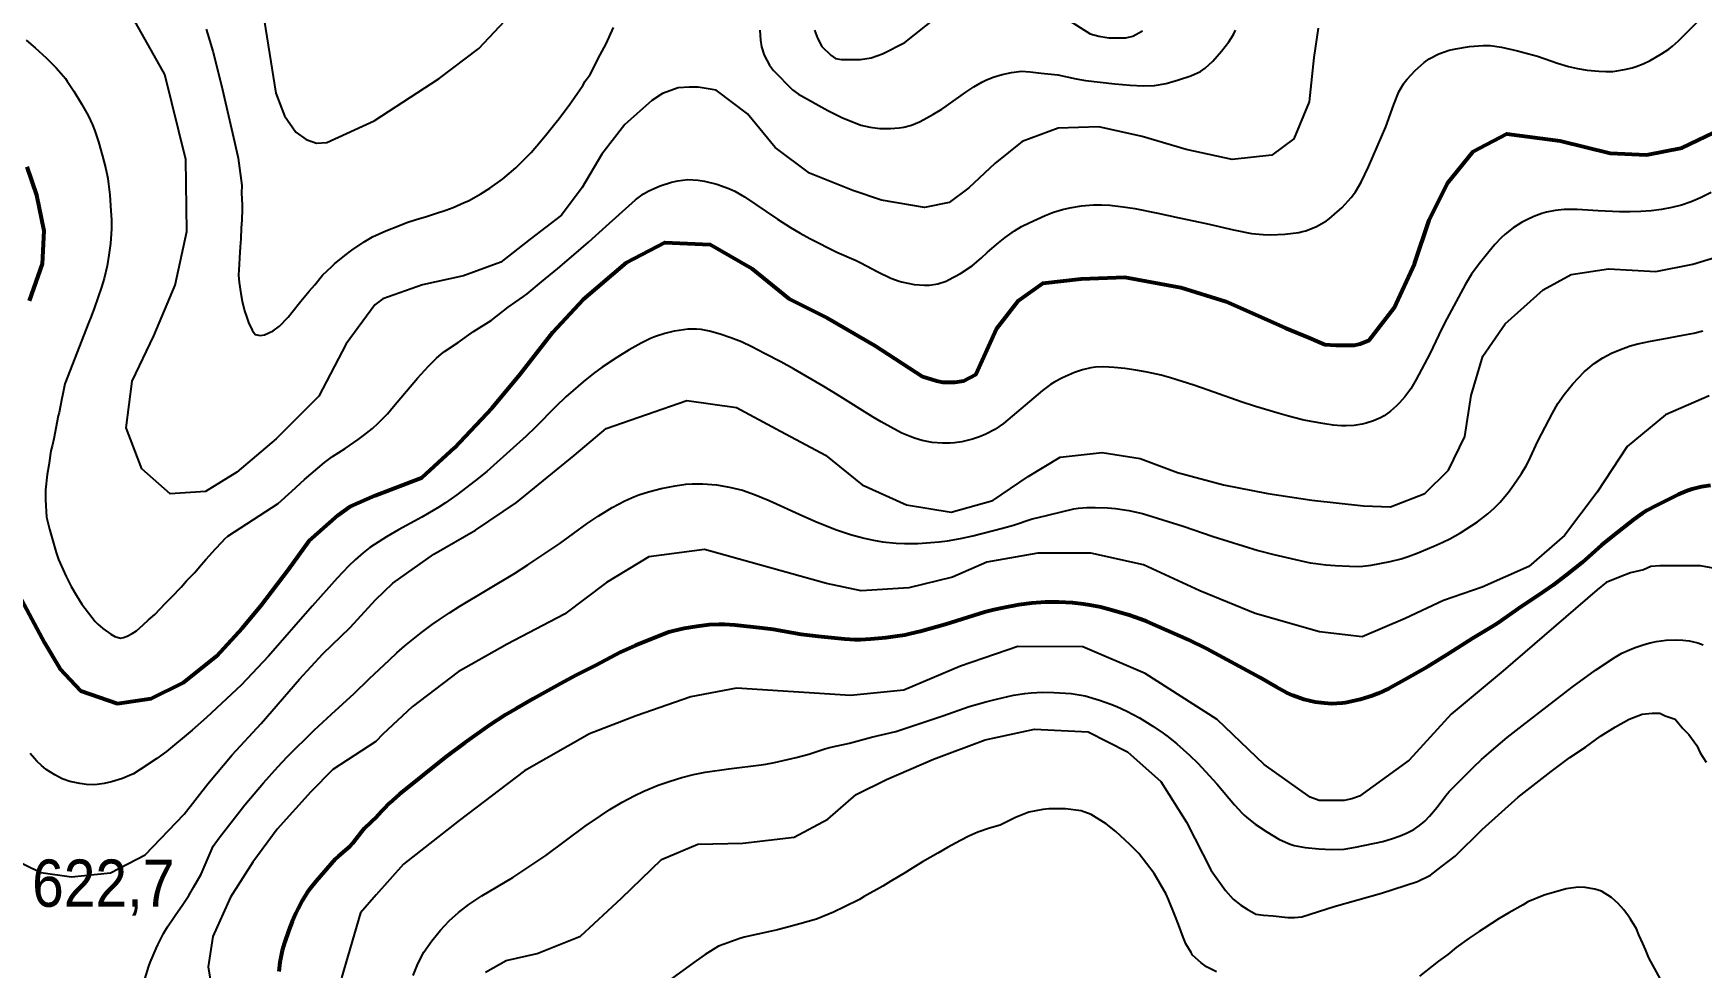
# Model space of a CAD drawing. Header units: metres. Extents: x 547833 to 556102, y 1844799 to 1850994.
# Drawn here: x 553201 to 553801, y 1846207 to 1846543 of the extents above; entities that cross this region are included whole.
import ezdxf

# ---------------------------------------------------------------- set-up
doc = ezdxf.new("R2010")
doc.units = ezdxf.units.M
doc.header["$LTSCALE"] = 6.8
for name, color, linetype, lineweight in [('1', 7, 'Continuous', 25), ('2', 7, 'Continuous', 53), ('5', 7, 'Continuous', 13)]:
    doc.layers.add(name, color=color, linetype=linetype, lineweight=lineweight)

msp = doc.modelspace()

# ---------------------------------------------------------------- linework, layer by layer
at = {"layer": '1'}
for points in [[(553282.34, 1846556.13), (553287.94, 1846521.49), (553291.08, 1846513.3), (553295.08, 1846507.51), (553298.79, 1846504.83), (553302.49, 1846503.56), (553306.2, 1846503.7), (553323.33, 1846511.51), (553346.72, 1846526.72), (553360.99, 1846537.63), (553372.09, 1846549.46)], [(553481.64, 1846544.21), (553482.81, 1846541.27), (553484.36, 1846538.32), (553487.59, 1846535.12), (553489.28, 1846533.97), (553491.35, 1846533.58), (553493.93, 1846533.58), (553498.2, 1846533.58), (553502.09, 1846534.22), (553506.1, 1846535.63), (553514.18, 1846539.68), (553529.25, 1846551.75)], [(553615.33, 1846501.24), (553599.55, 1846505.92), (553583.96, 1846509.37), (553569.32, 1846508.89), (553556.39, 1846504.06), (553546.6, 1846496.2), (553537.17, 1846487.43), (553530.14, 1846482.16), (553521.28, 1846480.33), (553505.74, 1846482.97), (553495.5, 1846486.48), (553479.94, 1846492.68), (553467.49, 1846501.95), (553457.61, 1846514.04), (553446.28, 1846522.58), (553439.78, 1846523.65), (553436.54, 1846523.65), (553432.61, 1846523.42), (553427.05, 1846521.36), (553423.11, 1846518.84), (553413.47, 1846510.27), (553405.21, 1846499.49), (553398.07, 1846487.6), (553390.63, 1846477.64), (553379.38, 1846469.01), (553368.87, 1846460.64), (553355.48, 1846455.71), (553340.64, 1846452.55), (553326.41, 1846447.44), (553323.5, 1846445.31), (553313.2, 1846431.26), (553303.42, 1846412.49), (553288.01, 1846397.15), (553273.88, 1846385.13), (553262.61, 1846378.14), (553249.87, 1846377.33), (553239.7, 1846386.34), (553234.09, 1846401.07), (553236.26, 1846417.83), (553244.06, 1846434.21), (553251.65, 1846452.35), (553255.93, 1846471.76), (553255.54, 1846497.62), (553248, 1846528.27), (553235.46, 1846550.35)], [(553572.27, 1846548.2), (553580.87, 1846542.8), (553584, 1846541.99), (553587.55, 1846541.45), (553590.82, 1846541.45), (553593.69, 1846541.45), (553596.14, 1846541.99), (553599.69, 1846543.88)], [(553712.41, 1846537.5), (553717.27, 1846538.3), (553722.19, 1846538.66), (553724.68, 1846538.62), (553728.76, 1846538.11), (553734.58, 1846536.77), (553741.72, 1846534.78), (553749, 1846532.35), (553752.9, 1846531.15), (553756.13, 1846530.37), (553759.59, 1846529.81), (553763.78, 1846529.4), (553766.29, 1846529.28), (553768.8, 1846529.35), (553770.26, 1846529.5), (553773, 1846529.96), (553775.76, 1846530.65), (553777.22, 1846531.11), (553779.76, 1846532.08), (553782.28, 1846533.27), (553783.72, 1846534.04), (553786.4, 1846535.62), (553788.99, 1846537.39), (553790.31, 1846538.41), (553792.48, 1846540.34), (553799.82, 1846547.6)], [(553198.16, 1846540.55), (553201.37, 1846537.82), (553205.28, 1846534.19), (553208.88, 1846530.6), (553212.22, 1846526.73), (553212.91, 1846525.82), (553215.3, 1846522.27), (553218.05, 1846517.69), (553220.37, 1846513.45), (553221.94, 1846510.05), (553222.75, 1846507.99), (553224.09, 1846503.93), (553225.56, 1846498.8), (553226.74, 1846494.28), (553227.45, 1846490.84), (553227.77, 1846488.8), (553228.19, 1846484.87), (553228.48, 1846481), (553228.78, 1846475.8), (553228.81, 1846472.67), (553228.72, 1846470.86), (553228.39, 1846467.44), (553227.8, 1846463.17), (553227.19, 1846459.32), (553226.15, 1846454.74), (553225.2, 1846451.63), (553222.58, 1846444.05), (553221.23, 1846440.48), (553220.67, 1846439.11), (553212.03, 1846416.87), (553211.22, 1846412.69), (553210.94, 1846411.66), (553209.92, 1846406.55), (553209.66, 1846405.32), (553208.11, 1846397.06), (553207.51, 1846394.5), (553207.01, 1846392.75), (553206.2, 1846387.66), (553205.6, 1846384.2), (553205.02, 1846378.75), (553205.03, 1846375.16), (553205.45, 1846368.92), (553206.45, 1846364.54), (553208.91, 1846356.14), (553209.79, 1846353.65), (553212.48, 1846347.57), (553214.29, 1846343.98), (553216.16, 1846340.71), (553218.12, 1846337.54), (553222.91, 1846331.4), (553223.92, 1846330.42), (553225.7, 1846328.82), (553228.53, 1846326.75), (553230.03, 1846325.93), (553232.09, 1846325.36)], [(553262.81, 1846544.58), (553263.35, 1846542.99), (553265.2, 1846536.58), (553268.37, 1846524.31), (553273.06, 1846503.95), (553274.33, 1846498.12), (553275.72, 1846488.22), (553275.62, 1846485.62), (553275.83, 1846481.15), (553275.79, 1846479.75), (553275.65, 1846475.74), (553275.46, 1846473.03), (553275.32, 1846469.02), (553275.04, 1846466.19), (553274.79, 1846462.27), (553274.67, 1846459.86), (553274.51, 1846456.05), (553274.71, 1846453.38), (553275.27, 1846449.35), (553275.79, 1846446.62), (553276.59, 1846443.12), (553277.32, 1846441.11), (553278.2, 1846438.61), (553278.95, 1846437.3), (553279.37, 1846436.25), (553280.45, 1846434.68), (553282.29, 1846434.29), (553283.86, 1846434.47), (553286.99, 1846435.93), (553289.28, 1846437.69), (553292.4, 1846440.94), (553293.71, 1846442.58), (553296.94, 1846446.64), (553299.93, 1846450.18), (553301.96, 1846452.51), (553304.75, 1846456.02), (553308.09, 1846459.1), (553309.07, 1846460.11), (553312.72, 1846463.12), (553315.29, 1846465.01), (553319.64, 1846468), (553322.64, 1846469.74), (553327.47, 1846471.99), (553332.34, 1846473.85), (553335.01, 1846474.95), (553338.38, 1846476.03), (553342.14, 1846477.16), (553345.03, 1846478.09), (553349.08, 1846479.35), (553351.66, 1846480.35), (553355.64, 1846482.2), (553357.17, 1846482.78), (553361.67, 1846485.29), (553364.84, 1846487.25), (553369.45, 1846490.57), (553374.27, 1846494.61), (553378.49, 1846498.79), (553379.73, 1846500.13), (553383.07, 1846504.1), (553385.45, 1846506.87), (553388.76, 1846511.04), (553389.81, 1846512.36), (553393.71, 1846517.49), (553395.32, 1846519.97), (553398.33, 1846524.21), (553399.24, 1846525.81), (553400.97, 1846528.2), (553404.64, 1846535.31), (553406.69, 1846539.23), (553409.41, 1846545.13)], [(553462, 1846544.17), (553462.21, 1846540.6), (553462.59, 1846538.15), (553463.63, 1846535.17), (553465.44, 1846531.59), (553466.96, 1846529.67), (553473.75, 1846522.66), (553475.92, 1846521.11), (553486.43, 1846515.27), (553491.48, 1846512.71), (553498.36, 1846510.04), (553501.69, 1846509.24), (553505.15, 1846508.8), (553509.03, 1846508.73), (553512.14, 1846508.99), (553513.77, 1846509.27), (553516.57, 1846510.04), (553519.4, 1846511.18), (553521.06, 1846511.99), (553524.26, 1846513.77), (553527.44, 1846515.74), (553529.08, 1846516.83), (553536.07, 1846521.82), (553538.97, 1846523.75), (553541.86, 1846525.46), (553543.37, 1846526.22), (553545.95, 1846527.26), (553549.19, 1846528.22), (553552.59, 1846528.99), (553555.26, 1846529.35), (553555.99, 1846529.38), (553559.27, 1846529.2), (553563.25, 1846528.71), (553569.23, 1846528.1), (553575.78, 1846526.6), (553579.17, 1846526.11), (553589.75, 1846524.83), (553595.19, 1846524.36), (553599.89, 1846524.11), (553604, 1846524.25), (553608.21, 1846525.02), (553612.56, 1846526.25), (553617.1, 1846527.74), (553620.52, 1846529.34), (553622.23, 1846530.49), (553624.99, 1846533.05), (553628.05, 1846536.62), (553630.71, 1846539.96), (553632.41, 1846542.61), (553633.16, 1846544.17)], [(553662.85, 1846544.86), (553661.26, 1846534.33), (553659.58, 1846518.33), (553654.05, 1846505.08), (553646.22, 1846499.2), (553631.94, 1846497.61), (553615.33, 1846501.24)], [(553479.98, 1846469.24), (553489.68, 1846464.27), (553496.67, 1846461.24), (553498.3, 1846460.46), (553504.51, 1846457.16), (553509.08, 1846454.94), (553512.1, 1846453.81), (553513.01, 1846453.55), (553517.57, 1846452.65), (553521.2, 1846452.37), (553523.04, 1846452.42), (553526.08, 1846452.88), (553529.06, 1846453.88), (553529.94, 1846454.26), (553534.24, 1846456.6), (553538.34, 1846459.4), (553541.62, 1846462.13), (553543.93, 1846464.26), (553547.81, 1846467.61), (553550.29, 1846469.6), (553553.57, 1846471.98), (553556.11, 1846473.51), (553558.85, 1846474.87), (553564.64, 1846477.46), (553567.67, 1846478.65), (553570.9, 1846479.61), (553573.52, 1846480.2), (553577.69, 1846480.9), (553582.03, 1846481.25), (553584.93, 1846481.28), (553587.93, 1846481.14), (553592.76, 1846480.62), (553596.85, 1846479.98), (553605.18, 1846478.36), (553612.87, 1846476.64), (553622.56, 1846474.64), (553632.38, 1846472.31), (553638.82, 1846471.05), (553643.09, 1846470.58), (553645.7, 1846470.51), (553650.87, 1846470.71), (553655.94, 1846471.39), (553657.21, 1846471.67), (553658.41, 1846472), (553662.28, 1846473.48), (553665.8, 1846475.61), (553666.79, 1846476.33), (553667.78, 1846477.1), (553671.44, 1846480.39), (553674.76, 1846484), (553676.27, 1846485.97), (553678.38, 1846489.45), (553681.01, 1846494.98), (553687.2, 1846509.44), (553690.04, 1846517.36), (553691.91, 1846521.99), (553693.56, 1846524.91), (553694.16, 1846525.74), (553694.82, 1846526.58), (553697.69, 1846529.7), (553700.98, 1846532.54), (553702.84, 1846533.83), (553706.24, 1846535.62), (553710.02, 1846536.92), (553712.41, 1846537.5)], [(553232.09, 1846325.36), (553233.16, 1846325.59), (553234.41, 1846326.03), (553236.29, 1846327.04), (553237.77, 1846328.01), (553240.22, 1846330.19), (553242.12, 1846331.9), (553244.39, 1846333.86), (553248.2, 1846337.99), (553250.54, 1846340.25), (553253.84, 1846343.72), (553255.78, 1846345.94), (553258.72, 1846348.97), (553260.49, 1846350.97), (553262.78, 1846353.62), (553264, 1846355.16), (553266.14, 1846357.4), (553268.63, 1846360.08), (553269.61, 1846361.09), (553270.59, 1846362.1), (553288.75, 1846373.87), (553293.65, 1846378.27), (553298.22, 1846382.52), (553305.43, 1846388.54), (553308.26, 1846390.73), (553312.83, 1846393.62), (553317.51, 1846396.82), (553319.49, 1846398.25), (553322.66, 1846400.81), (553324.72, 1846402.7), (553328.04, 1846406.13), (553330.28, 1846408.68), (553338.89, 1846418.91), (553342.84, 1846423.3), (553345.69, 1846426.11), (553347.53, 1846427.69), (553348.62, 1846428.51), (553353.47, 1846431.74), (553358.98, 1846435.74), (553365.36, 1846439.63), (553371.5, 1846444.47), (553376.99, 1846448.28), (553378.29, 1846449.27), (553383.46, 1846453.63), (553389.38, 1846458.35), (553395.08, 1846463.35), (553400.44, 1846467.86), (553406.71, 1846473.68), (553417.29, 1846483.06), (553420.21, 1846485.24), (553422.12, 1846486.33), (553426.12, 1846488.12), (553430.29, 1846489.49), (553432.47, 1846489.98), (553436.15, 1846490.41), (553439.89, 1846490.24), (553442.14, 1846489.87), (553446.54, 1846488.74), (553450.88, 1846487.16), (553453.04, 1846486.17), (553456.53, 1846484.14), (553468.42, 1846476.17), (553473.02, 1846473.21), (553476.5, 1846471.11), (553479.98, 1846469.24)], [(553804.25, 1846485.72), (553800.34, 1846483.77), (553796.99, 1846482.36), (553793.55, 1846481.23), (553790.02, 1846480.35), (553786.36, 1846479.67), (553782.64, 1846479.2), (553778.88, 1846478.93), (553775.1, 1846478.82), (553771.29, 1846478.85), (553763.61, 1846479.16), (553756.03, 1846479.62), (553753.05, 1846479.68), (553751.34, 1846479.59), (553748.15, 1846479.24), (553744.99, 1846478.62), (553743.33, 1846478.17), (553740.48, 1846477.17), (553737.67, 1846475.85), (553736.05, 1846474.94), (553733.03, 1846473), (553730.13, 1846470.78), (553728.69, 1846469.47), (553726.38, 1846466.99), (553724.23, 1846464.36), (553720.75, 1846460.02), (553718.07, 1846456.37), (553715.89, 1846452.8), (553708.32, 1846438.75), (553706.21, 1846434.58), (553703.03, 1846427.7), (553698.13, 1846418.42), (553696.17, 1846415.14), (553694.01, 1846412.17), (553692.14, 1846410.03), (553691.02, 1846408.92), (553688.86, 1846407.02), (553686.55, 1846405.38), (553685.22, 1846404.63)], [(553192.06, 1846246.57), (553203.36, 1846240.99), (553214.46, 1846239.46), (553228.39, 1846240.91), (553240.87, 1846247.4), (553254.97, 1846261.96), (553263.5, 1846272.96), (553272.23, 1846283.35), (553282.63, 1846294.69), (553296.45, 1846310.61), (553304.82, 1846319.69), (553314.67, 1846329.19), (553323.76, 1846339.12), (553330.01, 1846345.18), (553344.8, 1846355.55), (553359.73, 1846364.26), (553374.53, 1846374.16), (553395.17, 1846391.12), (553406.69, 1846400.77), (553435.8, 1846410.94), (553453.62, 1846408.34), (553467.93, 1846400.75), (553485.63, 1846391.23), (553498.83, 1846380.59), (553514.77, 1846373.4), (553530.8, 1846370.68), (553545.82, 1846374.85), (553558.52, 1846383.56), (553570.01, 1846390.46), (553585.1, 1846392.19), (553598.87, 1846390.03), (553612.29, 1846385), (553628.81, 1846380.58), (553644.72, 1846377.42), (553660.57, 1846375.07), (553679.11, 1846372.99), (553688.9, 1846372.61), (553701.22, 1846377.45), (553709.71, 1846385.81), (553715.58, 1846397.95), (553717.93, 1846412.65), (553722.06, 1846426.86), (553730.18, 1846438.44), (553743.84, 1846450.7), (553753.91, 1846456.19), (553767.32, 1846458.33), (553784.31, 1846457.31), (553797.62, 1846460), (553805.95, 1846462.51)], [(553685.22, 1846404.63), (553682.75, 1846403.54), (553680.16, 1846402.74), (553678.66, 1846402.39), (553675.85, 1846401.93), (553672.93, 1846401.74), (553671.28, 1846401.76), (553668.27, 1846402.02), (553665.21, 1846402.46), (553660.39, 1846403.31), (553657.23, 1846403.97), (553652.17, 1846405.24), (553648.85, 1846406.17), (553640.32, 1846408.72), (553635.17, 1846410.43), (553623.24, 1846414.64), (553618.08, 1846416.38), (553609.68, 1846419.05), (553606.4, 1846419.98), (553601.33, 1846421.13), (553597.27, 1846421.85), (553593.36, 1846422.41), (553589.52, 1846422.81), (553585.69, 1846423.01), (553582.7, 1846422.89), (553581.05, 1846422.65), (553578.08, 1846421.92), (553575.17, 1846420.93), (553570.83, 1846419.09), (553568.08, 1846417.6), (553566.54, 1846416.6), (553563.72, 1846414.47), (553557.41, 1846409.22), (553549.65, 1846402.59), (553546.54, 1846400.45), (553543.36, 1846398.81), (553541.03, 1846397.83), (553538.56, 1846396.98), (553534.65, 1846396.02), (553532.03, 1846395.65), (553530.53, 1846395.54), (553527.71, 1846395.51), (553524.05, 1846395.81), (553520.46, 1846396.51), (553517.64, 1846397.35), (553516.05, 1846397.94), (553513.15, 1846399.19), (553510.22, 1846400.64), (553505.69, 1846403.16), (553502.74, 1846404.94), (553489.95, 1846412.95), (553485.07, 1846415.91), (553474.14, 1846422.26), (553469.55, 1846424.8), (553463.67, 1846427.78), (553459.19, 1846430.15), (553455.46, 1846431.97), (553451.61, 1846433.47), (553447.72, 1846434.73), (553443.89, 1846435.83), (553440.88, 1846436.42), (553439.2, 1846436.57), (553436.13, 1846436.51), (553432.99, 1846436.13), (553431.19, 1846435.8), (553427.87, 1846435), (553424.5, 1846433.9), (553422.65, 1846433.15), (553419.34, 1846431.52), (553415.02, 1846429.1), (553410.52, 1846426.41), (553405.25, 1846422.91), (553402.2, 1846420.6), (553398.51, 1846417.59), (553394.91, 1846414.53), (553392.27, 1846412.17), (553388.69, 1846408.73), (553381.24, 1846401.15), (553377.98, 1846398.02), (553366.27, 1846387.47), (553363.8, 1846385.32), (553359.77, 1846382.06), (553352.97, 1846376.9), (553348.97, 1846374.09), (553346.53, 1846372.53), (553340.44, 1846368.93), (553332.03, 1846364.33), (553327.75, 1846361.88), (553323.36, 1846359.1), (553321.78, 1846357.98), (553319.38, 1846356.12), (553316.46, 1846353.55), (553314.09, 1846351.26), (553309.98, 1846346.95), (553300.94, 1846336.92), (553285.23, 1846318.9), (553275.45, 1846308.46), (553263.01, 1846296.8), (553257.78, 1846292.29), (553248.53, 1846284.52), (553245.14, 1846282.06)], [(553465.34, 1846374.87), (553477.43, 1846369.34), (553482.65, 1846367.06), (553489.58, 1846364.3), (553494.63, 1846362.61), (553499.57, 1846361.3), (553502.86, 1846360.62), (553506.13, 1846360.08), (553511.03, 1846359.55), (553514.1, 1846359.4), (553518.84, 1846359.44), (553526.55, 1846359.99), (553529.55, 1846360.35), (553534.14, 1846361.18), (553538.69, 1846362.21), (553549.32, 1846364.93), (553553.25, 1846366.03), (553559.99, 1846368.25), (553561.66, 1846368.72), (553575.01, 1846371.86), (553576.61, 1846372.1), (553579.59, 1846372.35), (553582.59, 1846372.42), (553587.09, 1846372.31), (553589.97, 1846372.06), (553594.71, 1846371.34), (553599.61, 1846370.22), (553614.35, 1846365.72), (553625.03, 1846361.99), (553641.31, 1846356.93), (553646.94, 1846355.47), (553656.31, 1846353.29), (553660.03, 1846352.52), (553662.05, 1846352.19), (553665.59, 1846351.8), (553669.02, 1846351.54), (553674.11, 1846351.21), (553677.24, 1846351.15), (553678.92, 1846351.24), (553681.87, 1846351.6), (553688.74, 1846352.89), (553692.67, 1846353.88), (553695.23, 1846354.73), (553698.44, 1846355.93), (553704.5, 1846358.42), (553707.71, 1846359.86), (553710.26, 1846361.11), (553714.05, 1846363.26), (553720.19, 1846367.27), (553723.89, 1846370.09), (553726.16, 1846372.15), (553728.32, 1846374.35), (553729.44, 1846375.61), (553731.33, 1846377.95), (553733.14, 1846380.42), (553735.95, 1846384.57), (553737.63, 1846387.38), (553738.47, 1846388.95), (553741.85, 1846396.28), (553747.13, 1846406.35), (553749.09, 1846409.77), (553751.37, 1846413.06), (553754.41, 1846416.83), (553756.45, 1846419.09), (553758.58, 1846421.2), (553759.81, 1846422.29), (553762.13, 1846424.15), (553765.22, 1846426.22), (553768.41, 1846427.9), (553770.99, 1846429.01), (553775.14, 1846430.51), (553777.9, 1846431.31), (553782.38, 1846432.25), (553787.03, 1846433.04), (553794.03, 1846434.37), (553797.96, 1846435.17), (553801.19, 1846435.93)], [(553803.48, 1846412.58), (553787.77, 1846405.78), (553773.98, 1846394.37), (553763.24, 1846377.94), (553751.49, 1846362.3), (553738.65, 1846351.11), (553721.87, 1846343.7), (553707.97, 1846338.94), (553694.15, 1846332.47), (553678.69, 1846325.87), (553663.29, 1846327.59)], [(553239.38, 1846197.97), (553242.2, 1846207.37), (553242.65, 1846208.62), (553244.87, 1846213.67), (553245.41, 1846215.03), (553247.55, 1846219.06), (553248.96, 1846221.52), (553251.18, 1846224.77), (553251.95, 1846225.95), (553254.28, 1846229.11), (553256.65, 1846232.78), (553258.39, 1846235.87), (553261.07, 1846240.37), (553265.32, 1846250.52), (553267.47, 1846253.46), (553276.77, 1846265.34), (553283.52, 1846273.31), (553288.66, 1846279.1), (553291.94, 1846282.61), (553301.69, 1846292.3), (553307.99, 1846297.99), (553316.08, 1846305.49), (553321.51, 1846310.78), (553328.75, 1846317.62), (553331.42, 1846320.07), (553334.34, 1846322.58), (553340.32, 1846327.42), (553344.12, 1846330.26), (553346.79, 1846332.13), (553350.4, 1846334.53), (553354.15, 1846336.87), (553373.76, 1846348.63), (553378.61, 1846351.72), (553390.05, 1846359.41), (553399.94, 1846366.61), (553403.85, 1846369.3), (553406.34, 1846370.86), (553408.95, 1846372.36), (553413.5, 1846374.77), (553416.7, 1846376.23), (553418.54, 1846376.93), (553421.96, 1846378.02), (553426.57, 1846379.18), (553431.5, 1846380.19), (553435.45, 1846380.75), (553437.62, 1846380.91), (553441.51, 1846380.91), (553446.39, 1846380.51), (553451.15, 1846379.75), (553455.73, 1846378.61), (553460.09, 1846377.09), (553465.34, 1846374.87)], [(553663.29, 1846327.59), (553640.23, 1846334.24), (553620.28, 1846342.38), (553599.98, 1846351.76), (553581.07, 1846355.99), (553562.01, 1846355.9), (553543.68, 1846352.73), (553531.36, 1846347.28), (553515.57, 1846343.43), (553498.5, 1846342.45), (553485.95, 1846345.09), (553442.06, 1846357.3), (553422.06, 1846354.58), (553406.84, 1846345.37), (553391.71, 1846333.97), (553371.08, 1846323.17), (553353.47, 1846313.26), (553336.98, 1846300.62), (553326.45, 1846290.77), (553323.89, 1846288.19), (553308.47, 1846278.08), (553300.49, 1846270.07), (553288.42, 1846256.63), (553279.61, 1846244.71), (553271.64, 1846232.12), (553265.23, 1846218.05), (553263.55, 1846207.07), (553265.22, 1846196.84)], [(553808.21, 1846349.97), (553800.33, 1846351.42), (553795.08, 1846351.42), (553790.7, 1846351.42), (553785.74, 1846351.42), (553782.53, 1846351.13), (553779.91, 1846349.97), (553775.24, 1846348.82), (553771.44, 1846347.38), (553766.48, 1846345.35), (553763.27, 1846342.75), (553729.38, 1846313.55), (553710.71, 1846298.05), (553695.54, 1846281.5), (553677.67, 1846268.48), (553674.95, 1846267.51), (553672.22, 1846266.93), (553669.49, 1846266.93), (553667.34, 1846266.93), (553663.25, 1846266.93), (553659.94, 1846268.09), (553643.41, 1846279.87), (553626.47, 1846296.12), (553600.63, 1846312.7), (553578.24, 1846322.21), (553554.88, 1846322.37), (553534.17, 1846315.33), (553513.86, 1846306.62), (553494.65, 1846304.74), (553453.62, 1846307.39), (553437.24, 1846304.23), (553417.57, 1846297.41), (553400.77, 1846290.92), (553377.39, 1846277.62), (553353.89, 1846259.79), (553333.8, 1846244.08), (553324.03, 1846232.94), (553318.42, 1846226.54), (553311.55, 1846203.11)], [(553612.04, 1846287.35), (553616.61, 1846283.25), (553619.54, 1846280.36), (553622.38, 1846277.4), (553626.4, 1846272.94), (553632.78, 1846265.36), (553635.48, 1846262.4), (553636.27, 1846261.64), (553637.09, 1846260.9), (553640.19, 1846258.45), (553644.36, 1846255.64), (553648.65, 1846253.07), (553652.17, 1846251.43), (553653.2, 1846251.07), (553654.23, 1846250.76), (553658.15, 1846249.99), (553663.14, 1846249.49), (553667.79, 1846249.27), (553672.16, 1846249.43), (553676.3, 1846250.11), (553686.07, 1846252.2), (553689.63, 1846253.25), (553692.32, 1846254.26), (553694.86, 1846255.32), (553697.21, 1846256.53), (553699.35, 1846257.96), (553701.25, 1846259.55), (553702.91, 1846261.24), (553705.63, 1846264.5), (553708.72, 1846268.76), (553709.99, 1846270.17), (553718.78, 1846278.97), (553721.64, 1846281.66), (553726.03, 1846285.59), (553730.86, 1846289.56), (553736.26, 1846293.85), (553754.18, 1846307.75), (553762.64, 1846313.87), (553769.74, 1846318.48), (553772.14, 1846319.91), (553774.81, 1846321.18), (553776.84, 1846321.97), (553780.17, 1846323.06), (553782.3, 1846323.65), (553784.47, 1846324.14), (553788.07, 1846324.64), (553791.75, 1846324.78), (553794.07, 1846324.66), (553796.28, 1846324.37), (553797.44, 1846324.16), (553799.41, 1846323.66), (553801.38, 1846322.91)], [(553337.28, 1846203.9), (553338.94, 1846208.16), (553341.15, 1846212.36), (553343.97, 1846216.43), (553347.1, 1846220.23), (553350.26, 1846223.59), (553353.6, 1846226.63), (553357.31, 1846229.47), (553362.04, 1846232.61), (553373.13, 1846239.22), (553378.26, 1846242.53), (553384.99, 1846247.2), (553399.23, 1846257.65), (553404.65, 1846261.46), (553408.11, 1846263.7), (553412.5, 1846266.32), (553416.86, 1846268.65), (553420.25, 1846270.27), (553425.46, 1846272.43), (553429.71, 1846273.92), (553433.96, 1846275.24), (553438.17, 1846276.31), (553442.33, 1846277.09), (553450.82, 1846278.33), (553462.46, 1846279.74), (553464.19, 1846280.02), (553467.26, 1846280.65), (553475.05, 1846282.44), (553479.68, 1846283.65), (553485.38, 1846285.5), (553487.05, 1846285.95), (553494.25, 1846287.56), (553502.13, 1846289.7), (553510.92, 1846291.74), (553527.83, 1846297.41), (553537.35, 1846300.77), (553543.3, 1846302.5), (553547.18, 1846303.46), (553553.32, 1846304.83), (553557.34, 1846305.5), (553559.59, 1846305.73), (553563.7, 1846305.9), (553567.79, 1846305.83), (553573.96, 1846305.42), (553579.01, 1846304.6), (553584.24, 1846303.1), (553588.27, 1846301.62), (553590.4, 1846300.75), (553594.04, 1846299.1), (553598.62, 1846296.67), (553603.4, 1846293.73), (553607.05, 1846291.22), (553608.92, 1846289.84), (553612.04, 1846287.35)], [(553363.33, 1846205.16), (553370.74, 1846209.35), (553381.96, 1846211.84), (553397.52, 1846218.13), (553412.23, 1846231.8), (553426.7, 1846245.65), (553439.76, 1846251.22), (553455.94, 1846251.62), (553474.34, 1846253.73), (553486.48, 1846260.19), (553496.62, 1846269.08), (553507.6, 1846274.46), (553524.45, 1846281.8), (553543.07, 1846288.74), (553560.78, 1846292.62), (553580.17, 1846291.7), (553594.22, 1846284.47), (553606.23, 1846273.78), (553615.55, 1846259.13), (553624.37, 1846241.72), (553629.53, 1846234.52), (553632.26, 1846231.44), (553634.99, 1846229.32), (553637.33, 1846227.77), (553640.45, 1846226.04), (553643.18, 1846225.65), (553646.69, 1846225.46), (553651.95, 1846224.88), (553654.29, 1846224.88), (553657.02, 1846225.07), (553668.66, 1846228.8), (553685.68, 1846233.54), (553698.53, 1846237.8), (553703.21, 1846240.12), (553707.1, 1846243.01), (553712.17, 1846246.87), (553721.79, 1846256.5), (553734.83, 1846268.09), (553746.61, 1846277.38), (553753.37, 1846282.44), (553759.06, 1846286.15), (553764.41, 1846290.12), (553769.83, 1846293.5), (553774.72, 1846296.2), (553779.41, 1846297.96), (553783.04, 1846298.37), (553785.79, 1846298.38)], [(553785.79, 1846298.38), (553787.73, 1846297.38), (553791.23, 1846296.25), (553794.06, 1846292.9), (553796.14, 1846290.7), (553799.04, 1846286.75), (553800.26, 1846284.14), (553802.48, 1846280.72)], [(553245.14, 1846282.06), (553239.17, 1846278.07), (553236.7, 1846276.59), (553235.31, 1846275.91), (553232.77, 1846274.9), (553228.79, 1846273.7), (553226.22, 1846273.07), (553223.68, 1846272.65), (553222.29, 1846272.57), (553219.81, 1846272.68), (553217.4, 1846273.02), (553213.83, 1846273.81), (553211.04, 1846274.79), (553208.37, 1846276.13), (553205.35, 1846278.11), (553203.59, 1846279.5), (553201.94, 1846281.05), (553201.06, 1846282), (553199.53, 1846283.89)], [(553617.65, 1846211.33), (553617.14, 1846212.27), (553615.29, 1846215.35), (553614.32, 1846217.73), (553612.6, 1846222.32), (553611.32, 1846225.67), (553608.98, 1846231.29), (553608.16, 1846233.19), (553603.91, 1846240.69), (553598.3, 1846247.83), (553595.14, 1846251.06), (553590.11, 1846255.77), (553586.6, 1846258.56), (553581.22, 1846261.94), (553577.58, 1846263.22), (553571.91, 1846263.97), (553566.02, 1846263.99), (553563.85, 1846263.74), (553558.77, 1846262.76), (553554.01, 1846260.82), (553548.43, 1846258.09), (553544.67, 1846256.96), (553540.45, 1846255.48), (553537.21, 1846254.11), (553534.19, 1846252.57), (553529.49, 1846250.03), (553526.04, 1846247.94), (553520.51, 1846244.81), (553517.06, 1846242.72), (553514.46, 1846241.03), (553509.13, 1846237.92), (553506.24, 1846236.1), (553499.49, 1846232.33), (553497.81, 1846231.34), (553492.43, 1846228.63), (553488.56, 1846226.69), (553482.35, 1846224.28), (553476.46, 1846222.51), (553472.39, 1846221.45), (553468.33, 1846220.38), (553466.18, 1846219.94), (553456.36, 1846217.71), (553454.52, 1846217.2), (553449.16, 1846215.19), (553447.15, 1846214.46), (553442.3, 1846211.51), (553439.06, 1846209.25), (553429.58, 1846202.28)], [(553792.11, 1846191.43), (553781.81, 1846210.35), (553780.57, 1846213.31), (553779.62, 1846215.49), (553778.17, 1846218.62), (553777.33, 1846220.72), (553775.24, 1846224.17), (553774.51, 1846225.29), (553772.75, 1846227.58), (553770.8, 1846229.85), (553768.36, 1846231.97), (553764.8, 1846234.25), (553762.33, 1846234.97), (553758.95, 1846235.68), (553756.35, 1846235.78), (553752.12, 1846235.2), (553744.2, 1846232.89), (553738.3, 1846230.42), (553736.62, 1846229.43), (553731.46, 1846226.55), (553728.01, 1846224.45), (553722.44, 1846220.82), (553720.75, 1846219.83), (553717.23, 1846217.43), (553712.54, 1846214), (553709.52, 1846211.56), (553706.12, 1846209.08), (553699.35, 1846203.71)], [(553626.32, 1846205.33), (553622.72, 1846207.12), (553620.77, 1846208.49), (553617.65, 1846211.33)]]:
    msp.add_lwpolyline(points, dxfattribs=at)
at = {"layer": '2'}
for points in [[(553190.88, 1846349.5), (553204.74, 1846323.64), (553210.22, 1846314.48), (553217.74, 1846306.44), (553230.96, 1846301.84), (553243.09, 1846303.6), (553254.75, 1846309.36), (553266.75, 1846318.98), (553275.78, 1846328.9), (553282.48, 1846337.02), (553292.43, 1846350.09), (553299.91, 1846360.34), (553310.33, 1846369.68), (553314.7, 1846372.76), (553323.67, 1846376.7), (553340.61, 1846383.15), (553352.13, 1846393.88), (553365.73, 1846408.28), (553375.85, 1846420.34), (553387.6, 1846435.51), (553398.45, 1846447.24), (553414.01, 1846460.53), (553427.88, 1846467.7), (553444.14, 1846467.03), (553459.09, 1846458.39), (553472.58, 1846447.44), (553486.29, 1846440.64), (553503.44, 1846430.71), (553520.55, 1846419.52), (553525.56, 1846417.94), (553527.84, 1846417.48), (553532.18, 1846417.48), (553535.37, 1846417.94), (553539.7, 1846420.19), (553547.19, 1846436.71), (553555.01, 1846446.84), (553563.78, 1846453.12), (553577.56, 1846454.66), (553593.29, 1846455.26), (553613.5, 1846451.61), (553629.63, 1846446.5), (553651.02, 1846437.1), (553659.74, 1846433.44), (553665.29, 1846431.08), (553669.25, 1846430.82), (553672.96, 1846430.82), (553675.86, 1846430.82), (553677.98, 1846431.34), (553681.15, 1846432.65), (553690.14, 1846444.2), (553697.55, 1846460.12), (553702.8, 1846475.75), (553709.34, 1846489.13), (553718.64, 1846500.54), (553730.7, 1846506.9), (553749.94, 1846504.34), (553767.92, 1846499.92), (553780.91, 1846499.3), (553793.8, 1846501.85), (553808.09, 1846508.69)], [(553198.39, 1846495.03), (553201.84, 1846484.75), (553204.44, 1846471.96), (553203.88, 1846460.09), (553199.17, 1846446.73)], [(553803.96, 1846380.31), (553800.69, 1846379.82), (553797.41, 1846379.02), (553795.64, 1846378.42), (553792.51, 1846377.07), (553784.33, 1846373.01), (553781.09, 1846371.25), (553779.38, 1846370.18), (553776.43, 1846368.05)], [(553776.43, 1846368.05), (553769.14, 1846362.34), (553764.77, 1846358.78), (553757.79, 1846352.63), (553752.11, 1846348.08), (553747.33, 1846344.45), (553742.4, 1846340.93), (553736.03, 1846336.73), (553727.45, 1846330.78), (553725.62, 1846329.59), (553718.34, 1846325.22), (553710.12, 1846319.94), (553702.19, 1846315.05), (553693.89, 1846310.32), (553688.22, 1846307.24), (553684.46, 1846305.47), (553682.24, 1846304.6), (553677.99, 1846303.26), (553673.72, 1846302.3), (553672.58, 1846302.12), (553671.47, 1846301.98), (553667.64, 1846301.77), (553663.88, 1846302.03), (553661.73, 1846302.37), (553657.74, 1846303.31), (553653.75, 1846304.68), (553651.6, 1846305.63), (553647.84, 1846307.69), (553641.9, 1846311.18), (553622.84, 1846321.53), (553616.16, 1846324.72), (553605.36, 1846329.54), (553601.23, 1846331.3), (553598.96, 1846332.19), (553594.92, 1846333.62), (553588.68, 1846335.48), (553584.67, 1846336.46), (553580.67, 1846337.25), (553578.47, 1846337.59), (553574.5, 1846338.04), (553569.52, 1846338.33), (553564.65, 1846338.31), (553559.88, 1846337.98), (553555.17, 1846337.35), (553549.63, 1846336.31), (553546.22, 1846335.54), (553542.83, 1846334.66), (553528.67, 1846330.32), (553519.7, 1846327.78), (553516.07, 1846326.87), (553514.12, 1846326.46), (553510.72, 1846325.9), (553507.33, 1846325.48), (553501.82, 1846324.94), (553498.19, 1846324.77), (553496.19, 1846324.78), (553492.61, 1846325), (553483.04, 1846325.93), (553476.91, 1846326.72), (553466.8, 1846328.48), (553462.9, 1846328.98), (553453.05, 1846330.05), (553449.3, 1846330.31), (553447.29, 1846330.33), (553443.78, 1846330.1), (553439.34, 1846329.54), (553434.79, 1846328.82), (553431.23, 1846328.04), (553429.31, 1846327.49), (553425.94, 1846326.25), (553417.27, 1846322.66), (553411.93, 1846320.27), (553403.2, 1846315.68), (553395.92, 1846312.02), (553390.16, 1846308.96), (553380.47, 1846303.58), (553374.46, 1846300.08), (553370.57, 1846297.71), (553364.7, 1846293.91), (553355.84, 1846287.66), (553348.87, 1846282.4), (553332.37, 1846269.2), (553328.8, 1846266.03), (553324.41, 1846261.34), (553319.7, 1846256.83), (553318.69, 1846255.69), (553315.48, 1846251.5), (553314.48, 1846250.44), (553310.4, 1846246.89), (553309.3, 1846245.81), (553302.32, 1846237.74), (553300.28, 1846235.25), (553299.24, 1846233.79), (553297.5, 1846231.01), (553295.94, 1846228.09), (553295.14, 1846226.42), (553293.8, 1846223.33), (553292.61, 1846220.25), (553291.04, 1846215.75), (553290.24, 1846212.99), (553289.4, 1846208.77)], [(553289.4, 1846208.77), (553289.03, 1846205.44)]]:
    msp.add_lwpolyline(points, dxfattribs=at)

# ---------------------------------------------------------------- texts
at = {"layer": '5', "width": 0.9}
msp.add_text('622,7', height=17, dxfattribs=at).set_placement((553200.25, 1846228.7))

doc.saveas('drawing.dxf')
